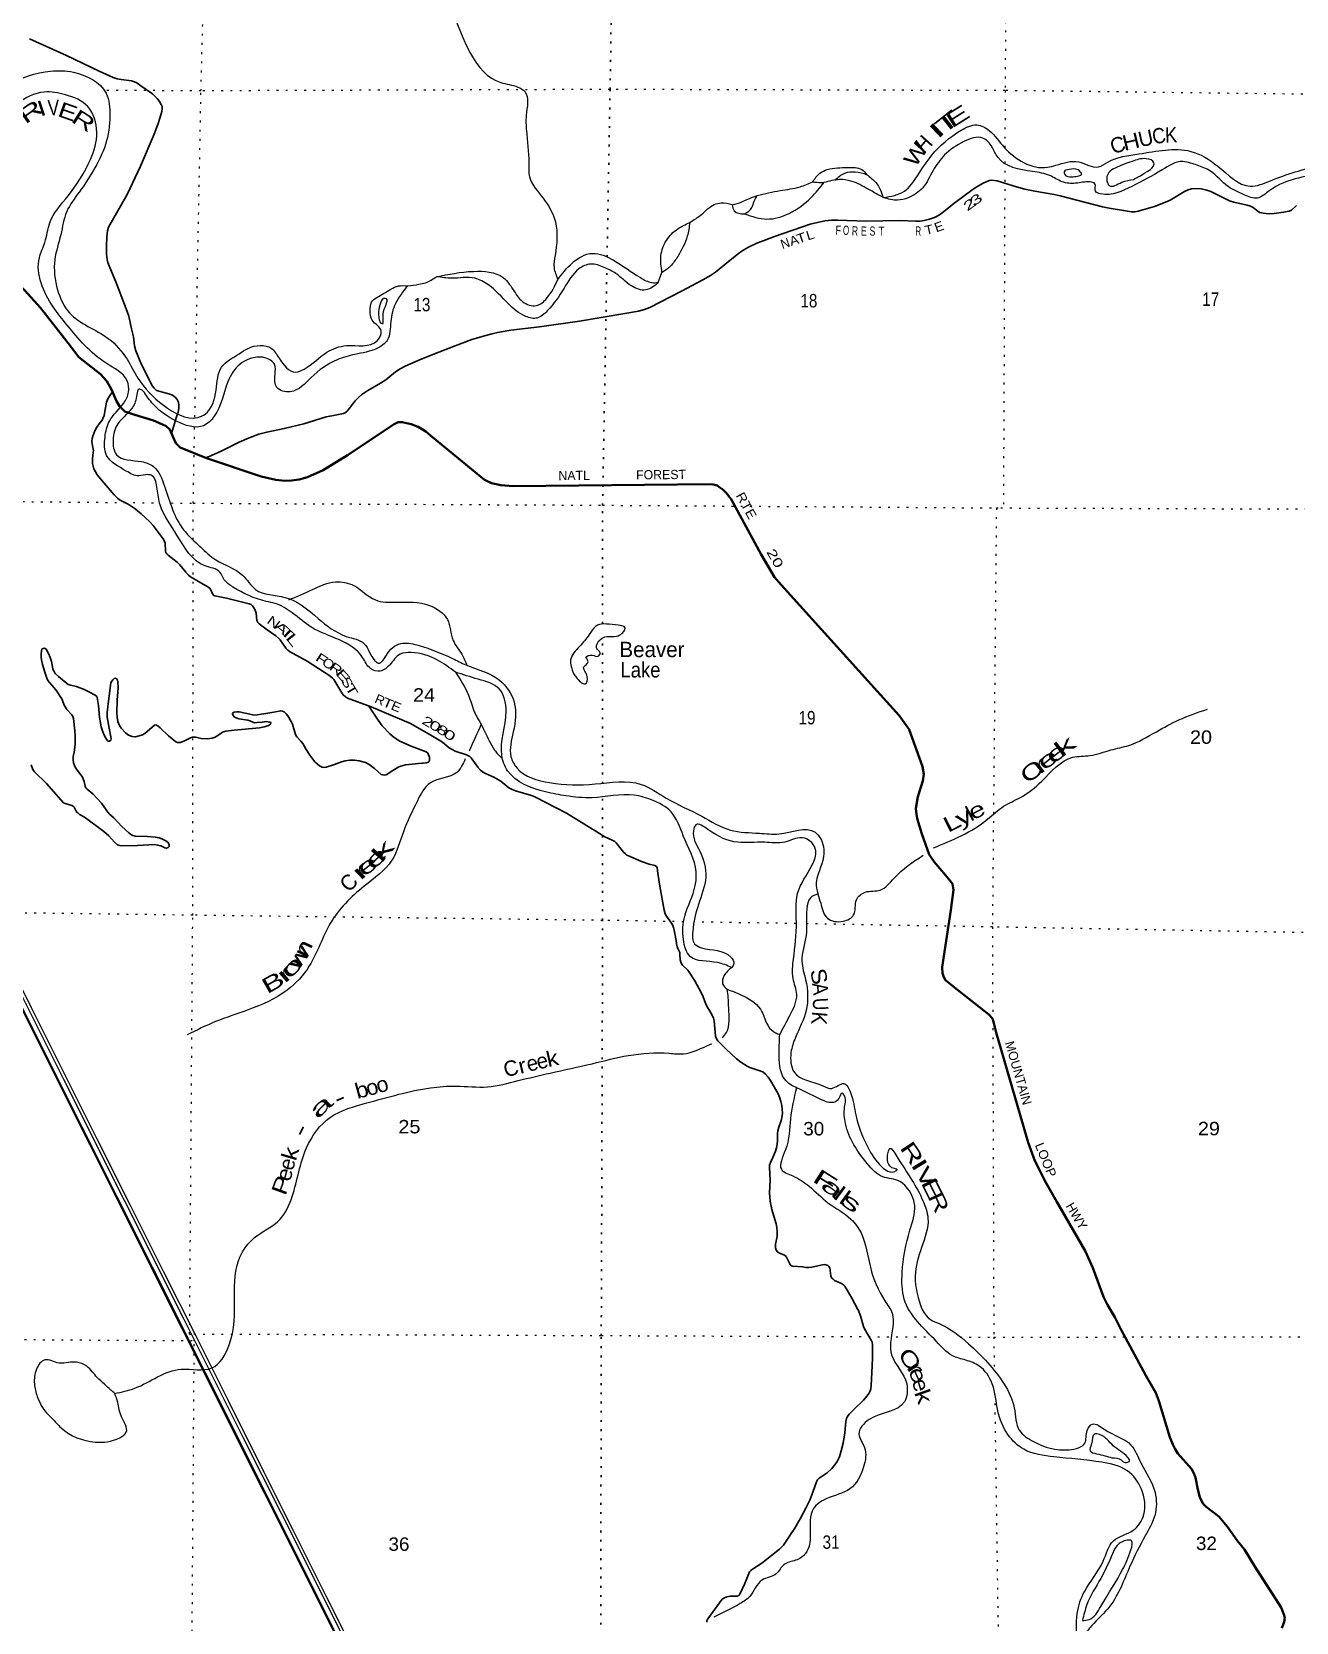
# Model space of a CAD drawing. Header units: feet. Extents: x -1048576 to 137166, y -268550 to 2097152.
# Drawn here: x -117282 to -100816, y 231376 to 252093 of the extents above; entities that cross this region are included whole.
import ezdxf
from ezdxf.enums import TextEntityAlignment as Align

# ---------------------------------------------------------------- set-up
doc = ezdxf.new("R2010")
doc.units = ezdxf.units.FT
doc.header["$LTSCALE"] = 80
doc.linetypes.add('DOTTED', pattern=[1.5, 0.3, -1.2])
for name, color, linetype, lineweight in [('26', 7, 'Continuous', 40), ('29', 7, 'Continuous', 25), ('39', 7, 'Continuous', 13), ('6', 7, 'DOTTED', 25), ('7', 7, 'DOTTED', 13)]:
    doc.layers.add(name, color=color, linetype=linetype, lineweight=lineweight)
for name, color, linetype in [('27', 7, 'Continuous'), ('30', 7, 'Continuous'), ('41', 7, 'Continuous')]:
    doc.layers.add(name, color=color, linetype=linetype)

msp = doc.modelspace()

# ---------------------------------------------------------------- linework, layer by layer
at = {"layer": '26'}
for points in [[(-121878.27, 252099.49), (-121820.64, 252057.05), (-121536.71, 251831.62), (-121116.43, 251490.38), (-120899.43, 251277.29), (-120248.14, 250700.68), (-120182.19, 250630.77), (-120149.47, 250580.68), (-120055.75, 250412.93), (-119840.68, 250080.22), (-119761.13, 249981.28), (-119697.15, 249932.26), (-119628.32, 249889.79), (-119386.58, 249777.65), (-118551.24, 249397.02), (-118190.04, 249210.89), (-117533.44, 248863.87), (-117446.45, 248798.6), (-117372.7, 248724.53), (-117167.91, 248495.33), (-116809.24, 248036.8)], [(-116809.24, 248036.8), (-116668.37, 247856.7), (-116386.81, 247633.25), (-116304.8, 247543.08), (-116244.46, 247434.62), (-116178.67, 247281.97), (-116139.53, 247216.69), (-116070.24, 247148.96), (-115941.25, 247101.95), (-115699.31, 247030.22), (-115587.18, 246981.69), (-115530.64, 246955.58), (-115485.87, 246912.12), (-115443.94, 246818.99), (-115404.52, 246733.64), (-115347.74, 246677.14), (-115007.18, 246540.33), (-114293.6, 246298.91), (-114101.94, 246257.11), (-113988.86, 246244.06), (-113898.08, 246248.77), (-113801.84, 246261.47), (-113693.11, 246291.93), (-113485.46, 246384.47), (-113171.49, 246577.16), (-112561.63, 246982.82), (-112510.13, 247009.99), (-112457.94, 247009.99), (-112343.54, 246983.93), (-112249.18, 246949.06), (-112152.21, 246886.14), (-112061.73, 246811), (-111388.12, 246254.5), (-111294.54, 246211.41), (-111174.41, 246188.95), (-111014.96, 246176.16), (-108448.37, 246199.84), (-108406.69, 246194.04), (-108356.67, 246180.98), (-108319.7, 246157.05), (-108280.55, 246128.73), (-108239.23, 246087.39), (-108172.73, 246002.68), (-107782.64, 245285.7), (-107608.47, 244989.94), (-107523.79, 244888.45), (-105986.1, 243188.74), (-105857.82, 243002.3), (-105682.57, 242522.64), (-105664.51, 242423.12), (-105677.46, 242336.71), (-105745.17, 242126.83), (-105768.89, 241974.88), (-105762.46, 241902.59), (-105751.5, 241844.32), (-105691.09, 241643.64), (-105593.51, 241376.49), (-105529.69, 241278.58), (-105382.86, 241106.85), (-105320.93, 241034.88), (-105290.48, 240995.71), (-105278.83, 240916.46), (-105312.49, 240651.88), (-105425.32, 239908.7), (-105423.13, 239831.59), (-105405.74, 239779.37), (-105383.77, 239740.8), (-105267.15, 239643.32), (-104820.67, 239291.87), (-104772.93, 239237.57), (-104758.56, 239196.63), (-104721.9, 239058.83)], [(-104721.62, 239057.75), (-104721.9, 239058.83), (-104306.2, 237622.58), (-104218.56, 237385.78), (-104076.63, 237104.31), (-103934.55, 236851.12), (-103564.24, 236213.03), (-103462.39, 235992.34), (-103324.98, 235615.9), (-103274.64, 235510.2), (-103178.93, 235350.58), (-103096.98, 235184.53), (-102772.89, 234591.09), (-102644.82, 234364.23), (-102602.69, 234259.04), (-102459.97, 233787.54), (-102421.11, 233690.03), (-102390.67, 233631.28), (-102356.06, 233572.91), (-102179.73, 233372.35), (-102147.36, 233317.42), (-102127.54, 233261.37), (-102097.97, 233103.01), (-102071, 233004.61), (-102036.26, 232928.97), (-102018.81, 232908.87), (-101986.19, 232876.24), (-101823.11, 232754.29), (-101710.73, 232618.43), (-101584.44, 232438.06), (-101489.3, 232324.64), (-101355.97, 232099.64), (-101011.36, 231568.76), (-100970.66, 231468.41), (-100964.14, 231427.06), (-100972.84, 231379.19), (-101002.64, 231299.96)]]:
    msp.add_lwpolyline(points, dxfattribs=at)
at = {"layer": '29'}
for points in [[(-117309.98, 252000.28), (-116829.52, 251783.81), (-116405.38, 251580.67), (-116220.94, 251499.27), (-116169.01, 251480.6), (-116116.46, 251471.67), (-115984.39, 251453.93), (-115943.5, 251439.4), (-115915.4, 251426.33), (-115862.18, 251390.85), (-115712.36, 251284.85), (-115680.83, 251254.84), (-115651.26, 251223.3), (-115619.72, 251183.87), (-115596.1, 251146.91), (-115586.21, 251118.82), (-115584.24, 251091.23), (-115590.04, 251053.77), (-115609.86, 250980.84), (-115641.4, 250884.25), (-115687.39, 250760.63), (-115866.32, 250341.85), (-116040.06, 249975.53), (-116248.2, 249607.92), (-116282.04, 249547.77), (-116295.02, 249499.73), (-116305.69, 249421.61), (-116309.48, 249299.86), (-116307.67, 249196.89), (-116299.78, 249127.9), (-116289.92, 249086.51), (-116274.16, 249043.14), (-116180.53, 248815.89), (-116040.91, 248450.98), (-116019.87, 248386.73), (-115982.42, 248225.09), (-115959.22, 248117.64), (-115943.5, 248004.07), (-115925.26, 247935.32), (-115855.65, 247767.65), (-115710.35, 247477.44), (-115688.7, 247450.4), (-115661.1, 247426.75), (-115625.62, 247410.98), (-115496.26, 247375.82), (-115450.18, 247357.75), (-115416.32, 247333.68), (-115387.1, 247302.56), (-115373.31, 247267.08), (-115368.05, 247229.53), (-115367.39, 247186.26), (-115377.25, 247138.95), (-115395.59, 247078.47), (-115463.41, 246862.24)], [(-115015.65, 246543.73), (-114941.6, 246573.28), (-114806.91, 246633.23), (-114580.87, 246748.72), (-114451.41, 246805.62), (-114326.58, 246851.22), (-114221.37, 246879.57), (-113995.42, 246924.15), (-113737.95, 246984.53), (-113446.9, 247075.39), (-113398.15, 247087.76), (-113224.68, 247119.3), (-113201.13, 247128.79), (-113173.43, 247152.81), (-113070.92, 247284.89), (-113029.02, 247327.32), (-112984.19, 247367.68), (-112905.67, 247421.75), (-112741.73, 247515.52), (-112672.2, 247560.34), (-112546.58, 247665.33), (-112483.13, 247701.89), (-112420.42, 247736.29), (-112211.47, 247828.94), (-111981.09, 247919.68), (-111769.92, 248000.44), (-111551.12, 248083.23), (-111490.01, 248102.94), (-111387.51, 248132.51), (-111286.98, 248158.13), (-111216.01, 248175.87), (-111142.31, 248190.96), (-111042.55, 248207.41), (-110670.06, 248247.63), (-110150.89, 248323.52), (-109558.41, 248424.13), (-109380.82, 248455.78), (-109302.58, 248475.3), (-109232.98, 248503.09), (-108820.31, 248713.73), (-108541.09, 248859.89), (-108443.9, 248918.02), (-108379.45, 248962.39), (-108207.48, 249099.01), (-108060.11, 249218.65), (-108010.07, 249252.52), (-107947.75, 249287.64), (-107839.33, 249338.89), (-107724.19, 249383.93), (-107610.67, 249427.6), (-107145.68, 249585.93), (-107048.88, 249608.95), (-106954.26, 249630.63), (-106869.55, 249640.71), (-106784.73, 249640.49), (-106417.07, 249625.01), (-105980.18, 249635.93), (-105769.56, 249626.69), (-105713.55, 249626.2), (-105661.14, 249634.57), (-105590.18, 249650.34), (-105526.55, 249672.77), (-105489.65, 249691.74), (-105448.25, 249719.34), (-105257.45, 249869.24), (-105041.73, 250028.42), (-104983.06, 250068.23), (-104892.39, 250121.46), (-104822.75, 250151.14)], [(-104830.24, 250147.72), (-104813.1, 250155.54), (-104782, 250160.88), (-104711.04, 250151.03), (-104629.21, 250126.8), (-104456.75, 250072.18), (-104350.06, 250042), (-104218.23, 250015.01), (-103969.44, 249975.26), (-103889.04, 249957.85), (-103338.23, 249812.19), (-103250.38, 249796.2), (-103063.11, 249766.63), (-102960.61, 249748.89), (-102913.12, 249746.52), (-102871.91, 249754.81), (-102659.02, 249815.92), (-102518.21, 249871.56), (-102457.95, 249900.68), (-102272.53, 250013.93), (-102223.38, 250034.72), (-102178.04, 250048.52), (-102138.29, 250051.51), (-102053.87, 250046.55), (-101981.08, 250029.97), (-101927.71, 250013.04), (-101682.87, 249892.19), (-101628.08, 249873.08), (-101452.65, 249833.66), (-101409.52, 249819.64), (-101377.74, 249804.09), (-101312.69, 249750.87), (-101287.98, 249738.2), (-101245.67, 249731.15), (-101166.82, 249723.27), (-101102.21, 249728.17), (-100979.56, 249742.98), (-100907.53, 249756.38), (-100879.02, 249770.58), (-100812, 249829.71)], [(-116230.15, 247401.41), (-116272.17, 247347.96), (-116293.85, 247312.48), (-116307.65, 247267.15), (-116332.14, 247144.92), (-116341.16, 247095.65), (-116356.35, 247054.45), (-116366.79, 247034.54), (-116406.21, 246987.23), (-116433.53, 246944.88), (-116459.43, 246894.59), (-116486.69, 246824.7), (-116496.89, 246796.03), (-116500.83, 246758.57), (-116496.93, 246725.84), (-116487.03, 246675.78), (-116480.63, 246638.55), (-116481.12, 246610.73), (-116490.96, 246535.64), (-116490.35, 246470.93), (-116485.06, 246433.32), (-116473.23, 246399.81), (-116454.37, 246358.95), (-116429.87, 246320.96), (-116338.28, 246212.92), (-116209.09, 246060.76), (-116166.67, 246017.18), (-116138.13, 245997.68), (-116025.77, 245940.52), (-115973, 245905.89), (-115935.09, 245877.44), (-115856.24, 245812.39), (-115749.8, 245713.83), (-115701.37, 245661.51), (-115624.06, 245556.34)], [(-115624.06, 245556.34), (-115564.5, 245475.31), (-115552.25, 245454.12), (-115546.76, 245429.97), (-115540.85, 245329.44), (-115534.94, 245311.7), (-115525.08, 245291.99), (-115505.37, 245274.25), (-115390.31, 245185.79), (-115353.58, 245148.09), (-115276.71, 245053.47), (-115240.35, 245016.79), (-115215.6, 244994.33), (-114996.79, 244866.21), (-114965.11, 244845.13), (-114949.49, 244824.81), (-114929.77, 244773.56), (-114910.56, 244750.96), (-114896.26, 244745.96), (-114747.6, 244715.14), (-114536.49, 244662.11), (-114450.77, 244643.46), (-114427.11, 244633.6), (-114407.4, 244613.89), (-114381.77, 244574.47), (-114369.22, 244545.32), (-114362.06, 244521.24), (-114352.21, 244424.65), (-114340.1, 244397.1), (-114322.64, 244379.32), (-114216.85, 244301.46), (-114105.81, 244225.56), (-114065.62, 244191.08), (-114048.64, 244170.37), (-113973.73, 244063.92), (-113945.66, 244036.87), (-113924.45, 244020.56), (-113696.03, 243896.08), (-113400.11, 243703.19), (-113367.3, 243674.75), (-113350.83, 243653.91), (-113246.2, 243480.09), (-113228.61, 243454.81), (-113197.08, 243429.19), (-113168.8, 243413.74), (-112862.03, 243298.02), (-112461.78, 243131.53), (-112351.26, 243080.9), (-112266.63, 243036.91), (-112085.28, 242932.44), (-111975.88, 242866.66), (-111931.53, 242837.82), (-111846.76, 242766.85), (-111800.79, 242737.57), (-111767.92, 242723.49), (-111622.06, 242674.21), (-111576.2, 242653.93), (-111558.98, 242636.75), (-111474.21, 242514.54), (-111438.73, 242473.14), (-111410.78, 242452.26), (-111373.68, 242429.78), (-111265.27, 242384.44), (-111210.75, 242354.98), (-111174.59, 242331.21), (-111068.15, 242246.45), (-111027.67, 242221.68), (-110983.38, 242205.06), (-110776.41, 242145.92), (-110722.51, 242124.19), (-110318.75, 241913.4), (-109921.71, 241672.41), (-109820.07, 241605.55), (-109723.78, 241562.44), (-109690.01, 241544.14), (-109672.53, 241526.96), (-109575.94, 241404.75), (-109549.98, 241383.44), (-109532.57, 241369.27), (-109489.2, 241349.55), (-109412.01, 241313.78), (-109341.36, 241284.5), (-109243.55, 241251.55), (-109167.9, 241233.25), (-109147.18, 241221.19), (-109138.33, 241207.63), (-109127.21, 241128.69)], [(-115973.51, 242911.36), (-116023.78, 242932.46), (-116061.41, 242959.74), (-116118.4, 243021.16), (-116143.98, 243066.64), (-116159.79, 243109.86), (-116171.62, 243163.09), (-116175.08, 243216.93), (-116169.32, 243388.67), (-116155.83, 243544.08), (-116162.02, 243631.15), (-116165.7, 243646.03), (-116179.5, 243663.77), (-116193.47, 243672.26), (-116209.07, 243669.69), (-116228.78, 243651.95), (-116240.61, 243632.24), (-116251.41, 243610.81), (-116278.03, 243409.18), (-116301.72, 243226.17), (-116299.48, 243167), (-116276.38, 243020.93), (-116252.57, 242907.19), (-116248.5, 242883.18), (-116254.41, 242865.43), (-116270.18, 242851.64), (-116289.89, 242853.61), (-116305.66, 242869.38), (-116319.46, 242891.06), (-116335.23, 242920.63), (-116358.26, 242974.15), (-116380.57, 243038.9), (-116392.39, 243111.84), (-116398.58, 243165.07), (-116411.44, 243316.99), (-116429.85, 243423.29), (-116437.73, 243437.09), (-116455.47, 243452.86), (-116530.9, 243489.42), (-116607.16, 243527.98), (-116668.36, 243551.42), (-116701.21, 243563.78), (-116778.75, 243580.98), (-116809.75, 243592.37), (-116932.87, 243694.07), (-116971.93, 243730.8), (-116995.58, 243764.31), (-117007.55, 243792.72), (-117027.12, 243890.46), (-117042.68, 243943.09), (-117062.61, 243992.97), (-117089.06, 244041.14), (-117100.06, 244056.05), (-117117.8, 244061.96), (-117133.57, 244059.99), (-117149.46, 244052.53), (-117157.22, 244032.39), (-117161.17, 243985.08), (-117161.76, 243951.69), (-117155.25, 243910.18), (-117141.45, 243853.01), (-117113.58, 243750.49), (-117088.23, 243673.63), (-117073.44, 243644.5), (-117052.75, 243614.49), (-116990.64, 243547.7), (-116956.15, 243504.11), (-116910.81, 243433.15), (-116892.69, 243404.08), (-116881.25, 243381.9), (-116861.53, 243320.79), (-116840.69, 243285.69), (-116824.08, 243263.62), (-116759.03, 243194.63), (-116746.12, 243172.47), (-116737.35, 243149.29), (-116721.84, 242987.95)], [(-112203.6, 242564.28), (-112330.42, 242552.72), (-112414.48, 242542.15), (-112474.54, 242525.46), (-112503.18, 242516.52), (-112578.82, 242471.06), (-112666.98, 242414.31), (-112686.51, 242410.08), (-112708.19, 242412.05), (-112731.6, 242417.7), (-112820.81, 242498.46), (-112887.57, 242550.03), (-112938.4, 242575.78), (-113017.67, 242597.34), (-113079.31, 242603.04), (-113139.88, 242605.23), (-113202.96, 242597.34), (-113247.51, 242584.38), (-113339.27, 242547.92), (-113449.37, 242512.58), (-113481.64, 242508.49), (-113502.59, 242512.58), (-113536.1, 242530.32), (-113595.23, 242583.54), (-113662.26, 242670.28), (-113708.95, 242745.86), (-113752.94, 242822.06), (-113777.38, 242852.46), (-113829.81, 242910.77), (-113848.23, 242940.91), (-113886.98, 243072.41), (-113903.22, 243107.88), (-113946.11, 243182.79), (-113971.69, 243212.46), (-113995.39, 243236.02), (-114017.08, 243243.9), (-114039.65, 243248.28), (-114130.97, 243232.03), (-114258.8, 243210.49), (-114375.84, 243192.65), (-114404.72, 243193.38), (-114581.74, 243233.54), (-114614.35, 243236.02), (-114644.51, 243228.81), (-114663.63, 243220.25), (-114669.55, 243208.42), (-114661.66, 243186.74), (-114641.95, 243167.03), (-114608.44, 243153.23), (-114585.7, 243144.66), (-114468.49, 243127.6), (-114440.7, 243119.33), (-114401.46, 243098.03), (-114380.65, 243091.77), (-114348.24, 243094.09), (-114281.22, 243101.98), (-114220.11, 243107.89), (-114188.39, 243101.83), (-114174.77, 243098.03), (-114168.86, 243088.18), (-114178.72, 243070.44), (-114209.65, 243053.75), (-114257.57, 243038.9), (-114315.34, 243027.69), (-114645.53, 242996.31), (-114756.97, 242984.53), (-114785.85, 242975.82), (-114799.65, 242967.93), (-114846.98, 242935.9), (-114896.24, 242904.85), (-114932.86, 242891.22), (-114990.86, 242883.17), (-115078.47, 242888.25), (-115146.58, 242902.88), (-115187.32, 242902.7), (-115215.57, 242896.97), (-115293.45, 242856.44), (-115347.64, 242835.86), (-115382.88, 242834.08), (-115406.78, 242843.75), (-115500.25, 242921.5), (-115609.18, 243024.92), (-115641.35, 243052.7), (-115666.98, 243064.52), (-115685.17, 243062.93), (-115810.85, 242954.4), (-115842.43, 242934.43), (-115883.82, 242920.63), (-115931.13, 242910.77), (-115973.51, 242911.36)], [(-112891.08, 243308.98), (-112770.8, 243124.21), (-112718.05, 243052.69), (-112619.48, 242948.22), (-112562.32, 242900.91), (-112489.38, 242853.6), (-112339.5, 242785.44), (-112145, 242712.55), (-112126.68, 242695.9), (-112114.85, 242676.19), (-112104.02, 242644.95), (-112101.06, 242611.14), (-112105.25, 242588.36), (-112116.83, 242577.63), (-112144.42, 242569.74), (-112186.6, 242565.83), (-112203.6, 242564.28)], [(-116721.88, 242985.93), (-116715.66, 242918.66), (-116717.67, 242807.91), (-116729.88, 242711.12), (-116741.28, 242654.52), (-116744.21, 242610.32), (-116737.34, 242569.75), (-116727.49, 242534.27), (-116714.17, 242504.54), (-116643.4, 242412.04), (-116623.01, 242382.49), (-116607.24, 242347.01), (-116598.78, 242326.17), (-116585.56, 242266.19), (-116576.29, 242244.81), (-116561.9, 242226.76), (-116487.04, 242166.08), (-116376.48, 242044.43), (-116315.51, 241958.68), (-116290.08, 241927.33), (-116270.17, 241903.49), (-116214.84, 241854.96), (-116110.17, 241741.52), (-116017, 241656.64), (-115992.23, 241637.38), (-115966.6, 241621.61), (-115937.06, 241614.5), (-115777.47, 241609.08), (-115674.86, 241603.87), (-115622.15, 241593.64), (-115590.1, 241582.18), (-115546.73, 241560.5), (-115512.25, 241534.68), (-115503.37, 241523.05), (-115491.54, 241501.36), (-115493.23, 241479.68), (-115505.34, 241465.88), (-115528.99, 241458), (-115550.16, 241464.72), (-115599.96, 241487.57), (-115643.32, 241499.39), (-115682.68, 241505.96), (-115907.32, 241494.57), (-116108.53, 241489.53), (-116135.78, 241493.37), (-116167.67, 241501.36), (-116203.15, 241534.87), (-116242.58, 241580.21), (-116278.63, 241617.73), (-116344.08, 241675.74), (-116584.78, 241854.75), (-116666.39, 241903.49), (-116684.49, 241917.54), (-116697.92, 241933.05), (-116731.44, 241994.16), (-116743.22, 242005.73), (-116761, 242015.84), (-116845.77, 242039.5), (-116867.57, 242050.84), (-117088.56, 242300.21), (-117245.92, 242453.45), (-117258.72, 242469.63), (-117267.61, 242484.99), (-117289.29, 242544.13)], [(-109127.21, 241128.69), (-109104.23, 240965.51), (-109047.66, 240651.75), (-109035.28, 240604.13), (-109018.09, 240570.93), (-108951.07, 240480.26), (-108935.53, 240450.36), (-108923.47, 240423.09), (-108917.56, 240391.55), (-108889.19, 240257.29), (-108884.05, 240218.09), (-108876.9, 240172.1), (-108870.25, 240153.04), (-108854.48, 240125.44), (-108844.13, 240098.61), (-108840.68, 240074.19), (-108836.73, 240005.2), (-108824.89, 239960.71), (-108809.13, 239936.2), (-108739.94, 239869.93), (-108720.43, 239841.59), (-108647.49, 239731.2), (-108558.79, 239571.53), (-108539.26, 239523.94), (-108503.6, 239425.66), (-108477.77, 239377.05), (-108426.72, 239293.59), (-108405.82, 239246.11)], [(-108405.82, 239246.11), (-108397.15, 239208.83), (-108377.44, 239007.76), (-108367.26, 238974.35), (-108349.84, 238948.63), (-108242.69, 238846.33), (-108106.04, 238716.04), (-108048.25, 238670.68), (-107966.63, 238620.06), (-107931.95, 238601.69), (-107762.11, 238542.91), (-107726.94, 238512.99), (-107691.46, 238473.56), (-107663.46, 238431.63), (-107562.12, 238257.6), (-107543.62, 238213.37), (-107527.85, 238158.17), (-107516.02, 238104.95), (-107509.82, 238060.35), (-107506.17, 238008.36), (-107514.05, 237951.2), (-107521.15, 237910.97), (-107553.48, 237823.07), (-107566.49, 237778.49), (-107571.22, 237742.25), (-107571.22, 237645.66), (-107581.13, 237570.53), (-107596.84, 237513.59), (-107630.68, 237430.05), (-107663.86, 237363.78), (-107673.29, 237329.86), (-107675.69, 237300.7), (-107667.46, 237133.6), (-107673.09, 236967.92), (-107665.83, 236861.12), (-107645.42, 236753), (-107588.89, 236563.76), (-107579.1, 236516.15), (-107575.16, 236464.9), (-107575.68, 236428), (-107577.13, 236401.82), (-107598.81, 236299.32), (-107598.81, 236275.67), (-107594.87, 236252.01), (-107586.98, 236220.47), (-107571.22, 236198.79), (-107545.59, 236181.05), (-107486.45, 236161.34), (-107464.55, 236146.6), (-107452.94, 236131.77), (-107403.66, 236035.18), (-107391.84, 236019.41), (-107372.12, 236011.52), (-107243.26, 236004.4), (-107198.66, 235995.75), (-107164.59, 235996.66), (-107123.75, 235999.7), (-106983.92, 236031.23), (-106964.08, 236033.21), (-106943.29, 236030.7), (-106915.69, 236020.85), (-106901.56, 236007.23), (-106891.15, 235991.81), (-106875.82, 235889.41), (-106865.52, 235861.72), (-106847.78, 235842.01), (-106828.69, 235825.72), (-106737.4, 235786.82), (-106712.64, 235770.68), (-106694.03, 235751.33), (-106601.21, 235596.44), (-106523.55, 235449.2)], [(-106523.55, 235449.2), (-106519.64, 235443.05), (-106489.02, 235364.98), (-106449.54, 235227.23), (-106437.77, 235197.42), (-106351.04, 235051.55), (-106338.77, 235022.68), (-106335.27, 234988.47), (-106335.17, 234816.36), (-106343.31, 234628.49), (-106351.04, 234458.21), (-106356.05, 234414.43), (-106368.78, 234377.39), (-106390.46, 234339.94), (-106423.97, 234296.58), (-106452.26, 234266.85), (-106567.88, 234156.08), (-106636.86, 234085.65), (-106658.55, 234056.08), (-106673.79, 234026.91), (-106680.23, 233989.06), (-106691.98, 233841.28), (-106715.71, 233709.15), (-106741.58, 233605.76), (-106764.99, 233531.74), (-106794.56, 233468.65), (-106822.16, 233427.27), (-106865.52, 233374.03), (-106925.69, 233320.54), (-107027.16, 233249.84), (-107048.95, 233230.16), (-107064.61, 233204.51), (-107109.04, 233069.68), (-107151.35, 232964.02), (-107200.55, 232859.32), (-107273.56, 232723.53), (-107345.69, 232599.55), (-107399.71, 232516.55), (-107439.14, 232455.45), (-107494.33, 232380.53), (-107521.01, 232346.5), (-107543.61, 232325.34), (-107774.03, 232145.64), (-107898.43, 232067.11), (-107919.65, 232049.67), (-107935.88, 232029.66), (-107996.09, 231881.45), (-108060.06, 231741.87), (-108076.39, 231721.4), (-108095.55, 231716.24), (-108185.73, 231713.62), (-108229.59, 231706.39), (-108270.98, 231688.65), (-108289.66, 231675.4), (-108477.96, 231420.57), (-108489.84, 231394.56), (-108491.76, 231375.23)]]:
    msp.add_lwpolyline(points, dxfattribs=at)
at = {"layer": '39'}
msp.add_line((-109124.91, 248826.47), (-109075.27, 248955.55), dxfattribs=at)
for points in [[(-139726.18, 284721.75), (-139786.61, 284683.23), (-139865.18, 284636.58), (-139935.68, 284589.96), (-139981.99, 284555.51), (-140024.23, 284506.92), (-140030.24, 284490.75), (-140030.24, 284490.75), (-140086.75, 284492.64)], [(-104987.21, 259742.26), (-105234.33, 259618.27), (-105843.9, 259334.52), (-106256.23, 259284.16), (-106856.78, 259527.85), (-107128.95, 259620.24), (-107581.13, 259667.1), (-107778.06, 259848.01), (-108139.11, 260298.6), (-108384.67, 260453.5), (-108827.81, 260672.1), (-108992.05, 260559.79), (-109136.98, 260287.72), (-109342.91, 259945.24), (-109431.37, 259658.73), (-109413.31, 259276.66), (-109617.43, 258895.77), (-109847.77, 258521.09), (-110107.93, 258233.46), (-110746.11, 257889.23), (-110906.07, 257819.35), (-111194.9, 257461.14), (-111774.06, 256835.68), (-112016.06, 256543.91), (-112110.04, 256354.44), (-112291.14, 256116.92), (-112663.44, 256001.67), (-112863.98, 255897.65), (-112992.57, 255659.85), (-113173.38, 255472.85), (-113628.16, 255056.92), (-113646.83, 254970.11), (-113498.78, 254716.7), (-113405.13, 254487.83), (-113279.38, 254220.38), (-112869.42, 253846.34), (-112337.26, 253293.8), (-112191, 253080.82), (-111819.2, 252387.66), (-111174.16, 251432.33), (-110952.31, 251372.55), (-110861.75, 251313.46), (-110843.29, 251002.12), (-110840.36, 250804.05), (-110810.38, 250387.56), (-110799.3, 250201.57), (-110621.09, 249923.74), (-110463.25, 249615.71), (-110467.72, 249179.19), (-110480.72, 249021.62), (-110430.61, 248868.31)], [(-122924.8, 253103.69), (-122308.55, 252704.04), (-121582.84, 252447.56), (-120986.16, 252234.21), (-120781.26, 252033.04), (-120611.82, 251631.98), (-120474.37, 251289.7), (-120107.06, 250875.46), (-119587.78, 250547.32), (-119057.48, 250382.82), (-118663.69, 250368.61), (-118081.61, 250432.21), (-117899.38, 250512.09), (-117858.01, 250685.67), (-117841.54, 251099.89), (-117595.54, 251385.57), (-117036.97, 251580.67), (-116740.12, 251566.97), (-116315.47, 251293.9), (-116264.59, 251000.58), (-116321.22, 250626.99), (-116484.76, 250280.24), (-116662.01, 250008.35), (-116827.06, 249750.53), (-116905.51, 249447.8), (-116982.05, 249126.86), (-116945.89, 248730.55), (-116792.03, 248432.64), (-116286.92, 248098.52), (-116040, 247826.39), (-115899.98, 247583.12), (-115566.67, 247227.68), (-115121.17, 247069.7), (-115026, 247111.63), (-114882.85, 247426.15), (-114810.49, 247722.86), (-114581.26, 247899.49), (-114465.73, 247969.61), (-114162.75, 247970.02), (-114062.49, 247840.15), (-113847.37, 247661.16), (-113736.06, 247698.96), (-113437.91, 247919.69), (-113184.94, 248005.25), (-112780.59, 248073.84), (-112731.43, 248194.84), (-112847.8, 248334.91), (-112875.38, 248460.36), (-112856.59, 248569.4), (-112700.42, 248683.77), (-112507.98, 248781.77), (-112388.8, 248783.16)], [(-111764.59, 243751.56), (-111998.01, 243908.42), (-112340.84, 244007.24), (-112486.4, 243983.77), (-112620.47, 243847.05), (-112744.15, 243764.84), (-112873.22, 243799.88), (-112973.42, 243941.89), (-113641.79, 244337.51), (-113889.2, 244522.74), (-114112.71, 244645.19), (-114229.26, 244672.98), (-114662.93, 244860.31), (-114775.5, 244955.9), (-114833.52, 245055.24), (-115022.94, 245135.06), (-115392.34, 245537.18), (-115610.3, 245930.42), (-115649.54, 246136.77), (-115715.23, 246308.9), (-115771.7, 246325.37), (-115888.95, 246307.8), (-116052.2, 246371.32), (-116307.58, 246574.78), (-116328.46, 246813.37), (-116270.74, 247021.23), (-116085.61, 247256.71), (-116022.2, 247399.86), (-116041.57, 247547.5), (-116312.97, 247775.29), (-116822.25, 248273.13), (-117004.51, 248511.91), (-117183.91, 249148.14), (-117112.09, 249349.86), (-117048.05, 249604.17), (-116809.75, 249956.59), (-116518.25, 250429.98), (-116435.48, 250783.22), (-116552.77, 251119.33), (-116842.77, 251272.44), (-117121.31, 251308.28), (-117463.56, 251148.41), (-117594.1, 250922.75), (-117631.95, 250656.18), (-117735.79, 250507.18), (-117898.19, 250362.52), (-118114.8, 250276.77), (-118371.44, 250255.9), (-118832.47, 250165.38), (-119463.85, 250314.24), (-119680.55, 250395.94)], [(-106193.52, 249932.58), (-105916.32, 250018.01), (-105749.59, 250215.19), (-105560.23, 250485), (-105178.67, 250810.38), (-104976.29, 250880.04), (-104811.09, 250804.38), (-104618.4, 250587.11), (-104056.32, 250327.46), (-103945.07, 250355.16), (-103647.91, 250398.05), (-103391.75, 250334.04), (-103268.19, 250396.03), (-102863.62, 250503.02), (-102188.8, 250535.82), (-101836.41, 250341.95), (-101415.73, 250081.03), (-101150.73, 250152.38), (-100507.32, 250347.02), (-99979.98, 250374.54), (-99788.16, 250363.42), (-99476.87, 250404.21), (-99275.59, 250279.85), (-99031.95, 250143.15), (-98940.97, 250158.84), (-98714.43, 250214.23), (-98581.34, 250175.12), (-98525.5, 250047.5), (-98434.45, 249715.57), (-98364.04, 249664.67), (-98248.43, 249748.94), (-98043.44, 249925.7), (-97890.04, 249906.7), (-97618.26, 249745.59)], [(-97392.09, 249574.45), (-97560.75, 249555.31), (-97693.51, 249653.03), (-97795.96, 249754.62), (-97910.8, 249805.76), (-98032.38, 249735.67), (-98168.62, 249574.71), (-98328.45, 249527.05), (-98455.67, 249533.79), (-98545.98, 249637.34), (-98620.92, 249961.1), (-98656.45, 250108.82), (-98822.15, 250095.56), (-99064.81, 250046.32), (-99248.11, 250136.22), (-99479.62, 250274.87), (-99762.66, 250227.87), (-100204.84, 250258.51), (-100528.14, 250235.98), (-101183.85, 250009.06), (-101321.66, 249926.93), (-101493.1, 249970.28), (-101702.56, 250078.51), (-101933.73, 250277.79), (-102104.98, 250355.5), (-102191.68, 250382.24), (-102292.56, 250402.98), (-102561.82, 250293.25), (-102956.89, 250079.1), (-103365.44, 249982.24), (-103429.88, 250016.94), (-103437.42, 250113.99), (-103499.91, 250136.55), (-103687.85, 250119.36), (-103865.48, 250140.51), (-104022.58, 250220.17), (-104248.52, 250271.89), (-104701.94, 250458.21), (-104775.92, 250591.99), (-104896.47, 250707.83), (-105145.16, 250662.66), (-105394.58, 250488.16), (-105545.19, 250284.84), (-105679.75, 250061.22), (-105870.35, 249930.86), (-106005.86, 249899.25), (-106188.33, 249934.18)], [(-107111.4, 250137.53), (-107019.88, 250250.22), (-106922.66, 250298.21), (-106653.87, 250325.08), (-106474.25, 250297.85), (-106407.26, 250231.07)], [(-106405.95, 250230.79), (-106559.28, 250263.94), (-106698.73, 250248.52), (-106823.55, 250156.11)], [(-103737.87, 250204.51), (-103830.61, 250235.32), (-103838.51, 250267.69), (-103771.69, 250297.65), (-103656.58, 250293), (-103612.46, 250236.18), (-103665.11, 250212.21), (-103737.87, 250204.51)], [(-102936.18, 250169.94), (-103087.88, 250132.34), (-103249.7, 250090.76), (-103279.7, 250143.47), (-103254.81, 250260.55), (-103173.69, 250318.73), (-102953.04, 250404.47), (-102769.04, 250439.87), (-102668.34, 250386.79), (-102678.73, 250336.32), (-102755.84, 250272.05), (-102873.39, 250201.94), (-102936.18, 250169.94)], [(-107997.81, 249720.4), (-107709.97, 249653.64), (-107420.72, 249726.88), (-107130.72, 249935.53), (-106966.02, 250128.67)], [(-107835.51, 249959.48), (-107536.21, 250024.59), (-107277.39, 250073.74), (-107111.4, 250137.53)], [(-107110.84, 250138.22), (-107054.87, 250133.19), (-106966.02, 250128.67)], [(-106193.52, 249932.58), (-106388.83, 250042.75), (-106614.46, 250149.04), (-106761.8, 250168.01), (-106966.02, 250128.67)], [(-106407.26, 250231.07), (-106289.37, 250129.13), (-106229.32, 250031.8), (-106193.52, 249932.58)], [(-108714.1, 249608.45), (-108559.99, 249714.74), (-108395.66, 249843.21), (-108304.65, 249864.96), (-108161.37, 249841.97)], [(-108161.04, 249841), (-108035.94, 249877.68), (-107956.96, 249913.64), (-107835.09, 249959.57)], [(-107998.44, 249719.85), (-107903.04, 249804.22), (-107874.31, 249884.91), (-107834.16, 249959.77)], [(-108161.37, 249841.97), (-108133.54, 249760.98), (-107998.44, 249719.85)], [(-109075.27, 248955.55), (-109088.15, 249179.95), (-109018.38, 249375.62), (-108870.08, 249526.41), (-108714.1, 249608.45)], [(-108714.1, 249608.45), (-108745.39, 249430.76), (-108870.08, 249166.67), (-108965.73, 249039.85), (-109075.27, 248955.55)], [(-109122.45, 248826.46), (-109284.58, 248730.31), (-109474.14, 248783.86), (-109677.25, 248944.6), (-109826.28, 249022.19), (-110003.78, 249067.59), (-110157.64, 249003.74), (-110350.94, 248752.14), (-110568.71, 248458.22), (-110700.53, 248363.94), (-110849.88, 248384.94), (-111079.21, 248551.88), (-111336.37, 248797.79), (-111511.63, 248881.58), (-111816.62, 248883.2), (-112007.99, 248902.78)], [(-110431.09, 248867.76), (-110246.1, 249078.99), (-109980.78, 249206.92), (-109706.58, 249116.54), (-109356.4, 248890.35), (-109207.28, 248826.91), (-109122.45, 248826.46)], [(-112388.8, 248783.16), (-112241.23, 248804.61), (-112154.27, 248824.36), (-112010.42, 248902.42)], [(-112010.42, 248902.42), (-111531.32, 248972.63), (-111143.96, 248891.75), (-110995.53, 248707.05), (-110889.2, 248577.14), (-110711.73, 248527.7), (-110573.84, 248623.98), (-110431.09, 248867.76)], [(-112386.84, 248783.45), (-112545.62, 248553.6), (-112607.54, 248317.47), (-112653.34, 248073.17), (-112781.17, 247970.78), (-113074.5, 247889.47), (-113307.17, 247819.97), (-113643.76, 247589.34), (-113917.48, 247404.86), (-114090.87, 247460.35), (-114114.16, 247630.24), (-114121.5, 247761.64), (-114248.27, 247847.2), (-114446.31, 247832.08), (-114569.9, 247764.02), (-114728.74, 247532.45), (-114904.95, 247086.74), (-115045.02, 246962.18), (-115402.19, 247022.68), (-115683.84, 247224.26), (-115808.2, 247380.54), (-115846.33, 247425.2), (-115882.61, 247437.52), (-115913.3, 247368.97), (-115970.8, 247199.51), (-116062.27, 247096.92), (-116159.83, 246988.3), (-116223.65, 246774.41), (-116180.28, 246584.21), (-115853.57, 246493.55), (-115698.4, 246430.08), (-115552.39, 246172.63), (-115307.11, 245607.47), (-115084.17, 245381.95), (-114885.16, 245213.15), (-114538.85, 245015.27), (-114368.21, 244828.43), (-113985.01, 244725.35), (-113552.28, 244452.24), (-113188, 244217.88), (-112952.21, 244121.65), (-112814.08, 243900.62), (-112769.81, 243870.07), (-112649.94, 243994.74), (-112449.23, 244129.08), (-112239.34, 244097.65), (-111803.99, 243929.62), (-111630.75, 243845.84), (-111189.53, 243645.44), (-111001.25, 243361.49), (-111011.51, 242973.51), (-111041.6, 242650.31), (-110965.66, 242504.39), (-110538.53, 242312.15), (-109946.81, 242294.86), (-109344.92, 242289.65), (-109018.71, 242110.07), (-108557.48, 241875.2), (-108182.8, 241693.34), (-107807.34, 241652.95), (-107548.84, 241645.52), (-107082.14, 241665.27), (-106972.08, 241480.77), (-107040.75, 241121.4), (-107067.64, 241008.36), (-107045.19, 240864.81)], [(-112704.61, 248295.75), (-112705.93, 248421.06), (-112668.89, 248542.13), (-112662.42, 248614.85), (-112696.75, 248617.05), (-112749.75, 248530.43), (-112768.56, 248417.35), (-112756.84, 248346.56), (-112730.87, 248295.89), (-112704.83, 248295.05)], [(-113933.12, 244692.89), (-113624.9, 244828.53), (-113327.42, 244928), (-113087.34, 244878.22), (-112807.62, 244692.83), (-112535.11, 244663.09), (-112103.1, 244620.37), (-111869.82, 244437.24), (-111794.6, 244164.01), (-111682.48, 243985.56), (-111614.46, 243838.09)], [(-110225.56, 243733.29), (-110264.96, 243911.34), (-110150.88, 244084.55), (-110022.75, 244241.51), (-109939.34, 244348.18), (-109684.73, 244367.04), (-109553.67, 244325.92), (-109622.84, 244237.36), (-109818.92, 244210.11), (-109926.59, 244099.52), (-109924.8, 244059.09), (-109880.67, 244004.29), (-109909.21, 243957.96), (-109983.85, 243974.53), (-110060.79, 243940.58), (-110038.81, 243898.02), (-110053.18, 243857.67), (-110091.77, 243819.48), (-110048.04, 243693.94), (-110076.83, 243601.13), (-110137.3, 243623.68), (-110191.49, 243686.62), (-110225.56, 243733.29)], [(-108166.57, 239904.66), (-108354.06, 239968.3), (-108709.1, 240049.01), (-108796.75, 240267.74), (-108778.88, 240572.82), (-108641.33, 240970.23), (-108630.22, 241150.04), (-108797.25, 241619.81), (-108957.09, 241931.89), (-109202.66, 242084.77), (-109436.6, 242148.66), (-109986.19, 242115.2), (-110325.66, 242140.3), (-110590.38, 242192.4), (-111085.04, 242466.63), (-111160.68, 242665.09), (-111104.93, 243242.8), (-111194.2, 243532.28), (-111468.19, 243659.04), (-111764.59, 243751.56)], [(-111764.59, 243751.56), (-111594.58, 243451.55), (-111519.04, 243234.9), (-111429.06, 243072.74)], [(-105540.15, 241461.05), (-104835.11, 241835.24), (-104626.12, 242003.89), (-104405.3, 242119.94), (-104129.42, 242330.68), (-103725.73, 242641.8), (-103501.39, 242664.86), (-103228.3, 242738.19), (-102993.66, 242797.57), (-102637.17, 242975.55), (-102343.43, 243129.61), (-101970.99, 243269.1)], [(-111429.06, 243072.74), (-111578.36, 242742.08), (-111587.96, 242721.14)], [(-111429.15, 243072.55), (-111325.23, 242857.96), (-111255.22, 242736.33), (-111155.74, 242627.96)], [(-111637.79, 242621.79), (-111745.65, 242445.88), (-112091.82, 242308.27), (-112260.78, 242074.73), (-112442.8, 241671.49), (-112594.35, 241300.43), (-112951.73, 240964.81), (-113394.78, 240478.08), (-113668.55, 239923.75), (-113955.11, 239609.99), (-114465.56, 239351.99), (-114888.57, 239198.62), (-115259.17, 239026.78)], [(-107541.27, 239032.3), (-107408.59, 239280.18), (-107320.22, 239550.53), (-107367.51, 239760.97), (-107362.06, 240013.56), (-107325.03, 240494.37), (-107308.8, 240866.15), (-107118.86, 241241.05), (-107071.37, 241424.71), (-107125.3, 241532.11), (-107250.19, 241593.41), (-107474.71, 241538.01), (-107741.34, 241535.38), (-108088.76, 241535.2), (-108479.67, 241703), (-108632.84, 241762.42), (-108665.59, 241685.8), (-108582.24, 241420.6), (-108505.36, 241082.69), (-108600.28, 240725.47), (-108674.98, 240372.19), (-108649.61, 240212.39), (-108559.01, 240161.39), (-108179.95, 240040.14), (-108140.03, 239955.04), (-108166.57, 239904.66)], [(-107046.53, 240864.06), (-107008.54, 240741.27), (-106920.76, 240546.79), (-106714.96, 240507.3), (-106579.17, 240589.44), (-106541.7, 240787.3), (-106428.04, 240885.73), (-106231.96, 240912.98), (-106053.34, 241067.65), (-105673.89, 241367.48)], [(-107046.04, 240862.48), (-107141.47, 240810.69), (-107188.73, 240667.45), (-107198.74, 240321.91), (-107253.15, 239984.69), (-107204, 239743.93), (-107198.18, 239341.72), (-107337.49, 238990.8), (-107395.15, 238795.07), (-107354.16, 238540.2), (-106979.46, 238362.38), (-106864.52, 238329.44), (-106706.62, 238391.25), (-106620.41, 238275.59), (-106551.35, 237984.2), (-106358.16, 237496.11), (-106157.47, 237264.65), (-106044.46, 237247.88), (-106012, 237271.96), (-106048.29, 237284.28), (-106129.94, 237492.88), (-106107.42, 237545.31), (-106029.12, 237462.03), (-105676.96, 236865.98), (-105611.59, 236637.26), (-105694.51, 236257.75), (-105777.4, 235884.3), (-105738.58, 235603.17), (-105578.59, 235317.36), (-105457.71, 235262.15), (-105085.49, 235003.5), (-104619.83, 234477.59), (-104488.25, 234167.68), (-104419.22, 233872.24), (-104238.23, 233729.81), (-103772.24, 233622.24), (-103567.76, 233708.06), (-103536.53, 233873.62), (-103467.39, 233956.11), (-103316.28, 233888.62), (-102968, 233682.65), (-102840.01, 233453.59), (-102654.34, 233066.59), (-102658.06, 232763.46), (-102782.75, 232499.37), (-102980.89, 232104.3), (-103242.35, 231584.27), (-103482.13, 231326.85), (-103569.71, 231197.97), (-103599.42, 230941.46), (-103625.58, 230600.04), (-103551.87, 230415.74), (-103319.34, 230099.23), (-103213.31, 229916.77), (-103109.97, 229751.62)], [(-108166.57, 239904.66), (-108268.19, 239794.04), (-108284.92, 239691.06), (-108226.74, 239620.01)], [(-108287.27, 238989.99), (-108235.95, 239058.22), (-108205.9, 239375.36), (-108211.19, 239512.82), (-108226.74, 239620.01)], [(-108226.74, 239620.01), (-108011.11, 239531.96), (-107773.91, 239328.6), (-107694.16, 239142.25), (-107595.69, 239052.8), (-107541.29, 239031.69)], [(-116202.37, 234355.15), (-115939.4, 234424.49), (-115336.09, 234671.89), (-114938.09, 234687.97), (-114714.3, 234975.79), (-114644.03, 235620.12), (-114572.49, 236131.06), (-114381.2, 236384.69), (-114052.66, 236621.43), (-113891.42, 236919.68), (-113704.05, 237555.31), (-113392.78, 237953.82), (-112917.07, 238139.25), (-112089.84, 238336.96), (-111754.42, 238359.43), (-111348.48, 238349.19), (-110946.08, 238429.92), (-110531.46, 238528.77), (-109985.41, 238651.17), (-109510.15, 238757.79), (-108980.78, 238787.31), (-108794.99, 238780.26), (-108499.53, 238879.75), (-108426.12, 238910.92)], [(-103287.73, 229751.22), (-103414.99, 229972.41), (-103595.52, 230195.68), (-103734.85, 230564.25), (-103679.38, 231091.44), (-103667.05, 231489.51), (-103570.48, 231780.03), (-103329.96, 232168.81), (-103195.15, 232436.89), (-102937.86, 232572.95), (-102801.38, 232778.37), (-102831.84, 233109.98), (-103014.32, 233347.4), (-103346.97, 233458.3), (-103970.7, 233530.33), (-104362.01, 233627.39), (-104568.99, 233818.47), (-104700.55, 234130.4), (-104773.32, 234480.43), (-104943.71, 234711.73), (-105119, 234789.46), (-105292.39, 234846.96), (-105501.42, 235031.99), (-105920.47, 235583.93), (-105946.81, 235929.66), (-105846.76, 236482.89), (-105784.36, 236803.9), (-105894.08, 237049.02), (-105978.53, 237118.19), (-106200.38, 237177.97), (-106399.4, 237346.77), (-106685.31, 237869.71), (-106696.2, 238088.04), (-106705.42, 238245.73), (-106727.51, 238268.08), (-106772.34, 238197.58), (-106867.58, 238143.52), (-107004.7, 238184.67), (-107290.75, 238321.59), (-107459.83, 238425.56), (-107548.91, 238749.4), (-107541.27, 239032.3)], [(-107324.79, 238337.91), (-107401.99, 237934.15), (-107468.94, 237522.22), (-107520.81, 237275.93), (-107371.84, 237188.23), (-107156.47, 237053.7), (-106913.26, 236840.21), (-106615.52, 236626.42), (-106483.22, 236445.85), (-106360.5, 235998.55), (-106171.06, 235561), (-106079.04, 235402.88), (-106097.34, 235021), (-106084.12, 234857.23), (-105888.28, 234480.28), (-105917.86, 234248.02), (-106375.65, 234016.01), (-106510.04, 233822.71), (-106438.29, 233650.54), (-106449.81, 233397.97), (-106627.14, 233111.93), (-106938.93, 232982.22), (-107101.22, 232855.76), (-107143.51, 232518.47), (-107205.5, 232270.22), (-107335.26, 232181.98), (-107489.1, 232124.19), (-107586.71, 232005.46), (-107773, 231923.59), (-107931.73, 231712.23), (-108055.71, 231618.64), (-108399.67, 231443.23)], [(-116202.37, 234355.15), (-116162.63, 234237.72), (-116115.2, 234051.54), (-116051.68, 233851.12), (-116136.92, 233778.81), (-116458.4, 233721.91), (-116899.72, 233906.14), (-117022.21, 234034.12), (-117066.41, 234076.79), (-117210.51, 234314.02), (-117247.95, 234479.94), (-117220.62, 234671.79), (-117112.89, 234792.48), (-116925.28, 234751.06), (-116802.02, 234758.49), (-116701.01, 234762), (-116565.98, 234708.74), (-116429.45, 234562.5), (-116337.01, 234477.13), (-116254.63, 234399.89), (-116202.37, 234355.15)], [(-103215.35, 233518.24), (-103417.04, 233569.83), (-103499.65, 233606.65), (-103480.96, 233697.5), (-103443.89, 233824.62), (-103375.24, 233820.22), (-103198.32, 233673.76), (-103007.28, 233521.17), (-102985.3, 233478.62), (-103041.98, 233456.69), (-103096.34, 233489.31), (-103215.35, 233518.24)], [(-103598.88, 231398.2), (-103541.17, 231604.04), (-103361.51, 231946.66), (-103206.2, 232267.18), (-103147.01, 232376), (-103090.22, 232418.14), (-102958.83, 232435.63), (-102967.57, 232318.46), (-103076.07, 232060.34), (-103359.52, 231580.85), (-103513.98, 231409.88), (-103598.88, 231398.2)]]:
    msp.add_spline(points, degree=3, dxfattribs=at)
at = {"layer": '6'}
msp.add_line((-109848.35, 242298.76), (-109849.05, 244181.85), dxfattribs=at)
for points in [[(-109790.54, 249161.2), (-109750.66, 251341.92), (-109670.2, 256689.1), (-109621.61, 262113.25), (-109280.92, 267400.45), (-109166.27, 272719.16), (-109116.8, 275738.32)], [(-109849.13, 244383.73), (-109849.7, 245926.12), (-109793.38, 249005.99)], [(-109875.47, 229785.2), (-109865.89, 235109.72), (-109847.69, 240517.86), (-109848.28, 242114.25)]]:
    msp.add_lwpolyline(points, dxfattribs=at)
at = {"layer": '7'}
for p, q in [((-104609.98, 250403.23), (-104628.56, 245892.34)), ((-107330.11, 240475.43), (-108649.42, 240497.66)), ((-115226.49, 235128.06), (-115171.94, 235129.79)), ((-115203.76, 229812), (-115166.34, 235046.9)), ((-104742.89, 234345.08), (-104675.96, 229760.26))]:
    msp.add_line(p, q, dxfattribs=at)
for points in [[(-115158.9, 247073.91), (-115079.15, 251323.71), (-114939.98, 256692.82), (-114812.38, 262161.01)], [(-104532.1, 262019.55), (-104580.26, 256670.17), (-104606.18, 251326.74), (-104609.24, 250583.41)], [(-92200.63, 251230.58), (-93945.85, 251241.87), (-99290.28, 251262.15), (-104606.18, 251326.74), (-109750.66, 251341.92), (-115079.15, 251323.71), (-116324.25, 251329.38)], [(-115180.47, 245475.07), (-115179.95, 245952.38), (-115161.35, 246943.5)], [(-122963.26, 246044.41), (-120522.2, 246000.95), (-115617.98, 245956.36)], [(-115466.12, 245954.98), (-115179.95, 245952.38), (-109849.7, 245926.12), (-104720.48, 245890.81), (-104663.92, 245890.51), (-99478.03, 245873.09), (-99480.12, 245934.67), (-99320.14, 245934.9), (-93979.93, 245882.31), (-92222.77, 245864.9)], [(-104720.48, 245890.81), (-104772.28, 240432.32), (-104753.75, 235088.65), (-104747.62, 234668.65)], [(-115226.49, 235128.06), (-115185.8, 240584.59), (-115180.68, 245284.05)], [(-108794.79, 240500.11), (-109847.69, 240517.86), (-115185.8, 240584.59), (-120451.17, 240654.98), (-120533.98, 240655.42), (-122992.59, 240712.4)], [(-99523.21, 240335.74), (-104772.28, 240432.32), (-107186.87, 240473.01)], [(-123023.38, 235116.39), (-120496.57, 235077.21), (-115168.39, 235042.87), (-115171.94, 235129.79), (-109865.89, 235109.72), (-105566.82, 235092)], [(-105193.58, 235090.46), (-104753.75, 235088.65), (-99423.31, 235096.74), (-94024.44, 235060)]]:
    msp.add_lwpolyline(points, dxfattribs=at)

# ---------------------------------------------------------------- texts
at = {"layer": '27'}
for s, rotation, p in [('NATL', 0.529, (-110423.09, 246251.68)), ('FOREST', 0.529, (-109412.3, 246261.56)), ('MOUNTAIN', 286.142, (-104610.1, 238924.35)), ('HWY', 300.128, (-103820.98, 236798.16))]:
    msp.add_text(s, height=120, rotation=rotation, dxfattribs=at).set_placement(p)
for s, rotation, width, p in [('RTE', 298.549, 1.15, (-108116.84, 246053.62)), ('20', 300.493, 1.45, (-107719.26, 245316.02)), ('LOOP', 292.31, 1.05, (-104221.4, 237592.03))]:
    msp.add_text(s, height=120, rotation=rotation, dxfattribs=dict(at, width=width)).set_placement(p)
at = {"layer": '30'}
for s, rotation, width, p in [('2', 36.424, 1.75, (-105036.41, 249796.21)), ('3', 36.424, 1.75, (-104949.73, 249860.17)), ('A', 18.804, 1.1, (-107336.67, 249319.2)), ('T', 18.804, 1.25, (-107242.17, 249351.77)), ('L', 17.147, 1.15, (-107127.43, 249389.99)), ('F', 357.589, 0.75, (-106780.8, 249447.88)), ('O', 357.589, 0.65, (-106680.11, 249447.52)), ('R', 357.589, 0.7, (-106564.55, 249440.58)), ('E', 358.825, 0.7, (-106448.44, 249436.93)), ('S', 359.883, 0.7, (-106334.7, 249437.05)), ('T', 359.456, 0.8, (-106218.66, 249435.77)), ('R', 359.499, 0.65, (-105738.25, 249437.54)), ('T', 12.53, 1.1, (-105585.96, 249456.64)), ('E', 19.418, 1.1, (-105447.11, 249499.31)), ('N', 323.647, 1.4, (-114167.21, 244351.83)), ('A', 322.49, 1.6, (-114069.14, 244277.82)), ('T', 316.741, 2, (-113992.85, 244212.39)), ('L', 308.847, 1.85, (-113931.62, 244130.03)), ('F', 326.902, 1.5, (-113539, 243872.29)), ('O', 326.902, 1.25, (-113450.92, 243812.51)), ('R', 325.113, 1.35, (-113353.56, 243746.25)), ('E', 311.113, 1.7, (-113273.3, 243662)), ('S', 301.046, 1.35, (-113225.79, 243585.75)), ('T', 301.117, 1.55, (-113168.58, 243487.61)), ('R', 337.414, 1.05, (-112770.85, 243335.9)), ('T', 337.414, 1.35, (-112667.17, 243291.08)), ('E', 337.414, 1.15, (-112558.4, 243247.53)), ('2', 330.055, 1.5, (-112156.38, 243054.18)), ('0', 330.055, 1.65, (-112058.53, 242997.81)), ('8', 328.982, 1.55, (-111965.08, 242942.13)), ('0', 327.556, 1.7, (-111872.52, 242882.36))]:
    msp.add_text(s, height=120, rotation=rotation, dxfattribs=dict(at, width=width)).set_placement(p, align=Align.CENTER)
msp.add_text('N', height=120, rotation=18.804, dxfattribs=at).set_placement((-107452.09, 249280.88), align=Align.CENTER)
at = {"layer": '41'}
for s, rotation, width, p in [('R', 35.59, 1.6, (-117239, 250971.98)), ('I', 18.419, 1.35, (-117124.37, 251002.14)), ('V', 2.644, 0.85, (-116995.51, 251005.58)), ('E', 340.586, 1.35, (-116845.05, 250958.7)), ('E', 32.201, 1.7, (-105173.88, 250909.76)), ('R', 327.641, 1.5, (-116660.06, 250850.24)), ('I', 43.102, 2.25, (-105429.45, 250736.18)), ('T', 38.275, 1.95, (-105297.36, 250835.19)), ('W', 55.316, 1.25, (-105687.67, 250445.24)), ('H', 13.313, 1.15, (-102944.83, 250565.89)), ('C', 10.437, 0.9, (-102585.86, 250640.84)), ('K', 1.545, 0.9, (-102442.18, 250651.1)), ('e', 37.399, 1.75, (-103885.28, 242621.79)), ('k', 37.399, 1.95, (-103771.19, 242708.38)), ('r', 37.844, 1.95, (-104089.1, 242464.04)), ('e', 37.844, 1.75, (-103994.23, 242539.65)), ('C', 37.443, 1.5, (-104202.53, 242375.46)), ('l', 27.832, 1.15, (-105021.32, 241818.95)), ('e', 27.166, 1.4, (-104932.74, 241864.73)), ('L', 26.852, 1.45, (-105254.44, 241704.06)), ('y', 28.852, 1.55, (-105100.28, 241782.64)), ('e', 42.584, 1.95, (-112736.26, 241259.09)), ('k', 48.869, 2.1, (-112638.86, 241359.99)), ('r', 43.148, 2.2, (-112932.9, 241091.55)), ('e', 38.141, 1.75, (-112854.44, 241154.65)), ('w', 55.113, 1.6, (-113725.54, 239981.88)), ('n', 65.154, 1.45, (-113657.89, 240111.8)), ('r', 40.965, 2.1, (-113922.12, 239747.89)), ('o', 46.966, 1.95, (-113824.92, 239844.95)), ('B', 29.707, 1.6, (-114092.88, 239624.23)), ('S', 282.348, 1.15, (-107127.03, 239766.44)), ('A', 275.913, 0.9, (-107112.43, 239616.17)), ('U', 272.973, 0.85, (-107109.25, 239421.92)), ('K', 265.022, 0.95, (-107125.95, 239252.44)), ('r', 13.571, 1.15, (-110872.8, 238529.91)), ('k', 12.635, 1.15, (-110482.31, 238621.77)), ('b', 15.393, 1.15, (-112959.45, 238213.5)), ('o', 15.393, 1.05, (-112825.86, 238248.12)), ('o', 15.393, 1.05, (-112693.98, 238285.4)), ('a', 42.976, 2.05, (-113451.21, 238023.66)), ('-', 23.056, 1.6, (-113236.38, 238118.91)), ('-', 63.973, 1.7, (-113700.73, 237743.94)), ('R', 303.911, 1.55, (-105902.74, 237429.64)), ('k', 73.818, 1.25, (-113821.11, 237453.67)), ('e', 74.354, 1.1, (-113897.32, 237183.6)), ('F', 327.449, 1.85, (-107004.38, 237045.56)), ('I', 301.525, 1.8, (-105807.85, 237281.76)), ('V', 301.525, 1.45, (-105717.43, 237120.83)), ('P', 69.979, 1.35, (-113939.6, 237034.16)), ('a', 322.193, 1.85, (-106914.07, 236956.81)), ('l', 323.756, 1.45, (-106820.91, 236879.12)), ('l', 324.106, 1.45, (-106748.92, 236825.6)), ('E', 296.313, 1.55, (-105647.09, 236977.12)), ('s', 326.049, 1.9, (-106666.66, 236762.39)), ('R', 294.645, 1.35, (-105560.3, 236802.4)), ('C', 305.452, 1.45, (-105932.5, 234747.44)), ('r', 304.091, 1.8, (-105854.69, 234630.57)), ('e', 293.887, 1.3, (-105832.63, 234558.01)), ('e', 286.077, 1.1, (-105800.01, 234438.09)), ('k', 289.498, 1.35, (-105762.7, 234283.42))]:
    msp.add_text(s, height=200, rotation=rotation, dxfattribs=dict(at, width=width)).set_placement(p, align=Align.CENTER)
for s, rotation, p in [('H', 48.499, (-105597.47, 250563.65)), ('C', 16.318, (-103112.2, 250525.06)), ('U', 12.171, (-102754.48, 250608.4)), ('C', 46.382, (-113082.93, 240943.08)), ('C', 12.736, (-111020.31, 238495.17)), ('e', 13.571, (-110742.69, 238561.32)), ('e', 13.248, (-110614.04, 238591.51)), ('e', 76.489, (-113861.8, 237320.72))]:
    msp.add_text(s, height=200, rotation=rotation, dxfattribs=at).set_placement(p, align=Align.CENTER)
msp.add_text('Beaver', height=200, dxfattribs=at).set_placement((-109629.27, 243946.97))
at = {"layer": '41', "width": 0.9}
msp.add_text('Lake', height=200, dxfattribs=at).set_placement((-109616.26, 243682.15))
at = {"layer": '7'}
for s, width, p in [('13', 0.85, (-112312.68, 248451.6)), ('18', 0.85, (-107273.03, 248503.12)), ('17', 0.85, (-102039.2, 248522.07)), ('24', 1.1, (-112316.57, 243366.65)), ('19', 0.85, (-107296.81, 243070.72)), ('20', 1.1, (-102198.53, 242817.59)), ('25', 1.1, (-112507.59, 237743.14)), ('30', 1.05, (-107235.44, 237716.7)), ('29', 1.1, (-102095.56, 237718.54)), ('36', 1.05, (-112637.05, 232305.08)), ('31', 0.85, (-106984.04, 232331.3)), ('32', 1.05, (-102121.45, 232315.43))]:
    msp.add_text(s, height=175, dxfattribs=dict(at, width=width)).set_placement(p)

doc.saveas('drawing.dxf')
